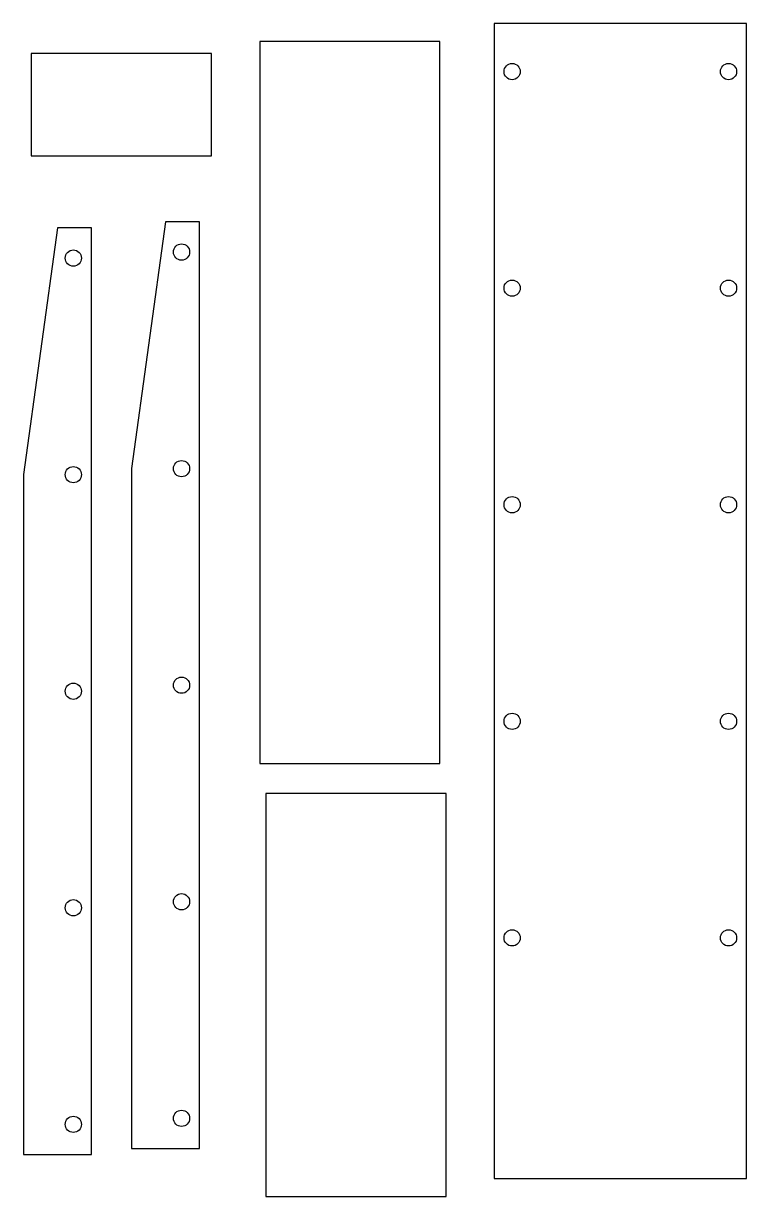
# Model space of a CAD drawing. Extents: x 344 to 464, y 6 to 201.
import ezdxf

# ---------------------------------------------------------------- set-up
doc = ezdxf.new("R2010")
doc.units = 0
doc.layers.add('3MM_PLYWOOD', color=108, linetype='CONTINUOUS')

msp = doc.modelspace()

# ---------------------------------------------------------------- linework, layer by layer
at = {"layer": '3MM_PLYWOOD'}
for p, q in [((367.35, 168), (361.7, 127)), ((349.35, 167), (343.7, 126))]:
    msp.add_line(p, q, dxfattribs=at)
for points in [[(422, 9), (464, 9), (464, 201), (422, 201), (422, 9)], [(413, 78), (413, 198), (383, 198), (383, 78), (413, 78)], [(345, 179), (375, 179), (375, 196), (345, 196), (345, 179)], [(361.7, 127), (361.7, 14), (373, 14), (373, 168), (367.35, 168)], [(343.7, 126), (343.7, 13), (355, 13), (355, 167), (349.35, 167)], [(384, 6), (414, 6), (414, 73), (384, 73), (384, 6)]]:
    msp.add_lwpolyline(points, dxfattribs=at)
for centre in [(425, 193), (461, 193), (370, 163), (352, 162), (425, 157), (461, 157), (352, 126), (370, 127), (425, 121), (461, 121), (370, 91), (352, 90), (425, 85), (461, 85), (352, 54), (370, 55), (425, 49), (461, 49), (370, 19), (352, 18)]:
    msp.add_circle(centre, 1.35, dxfattribs=at)

doc.saveas('drawing.dxf')
